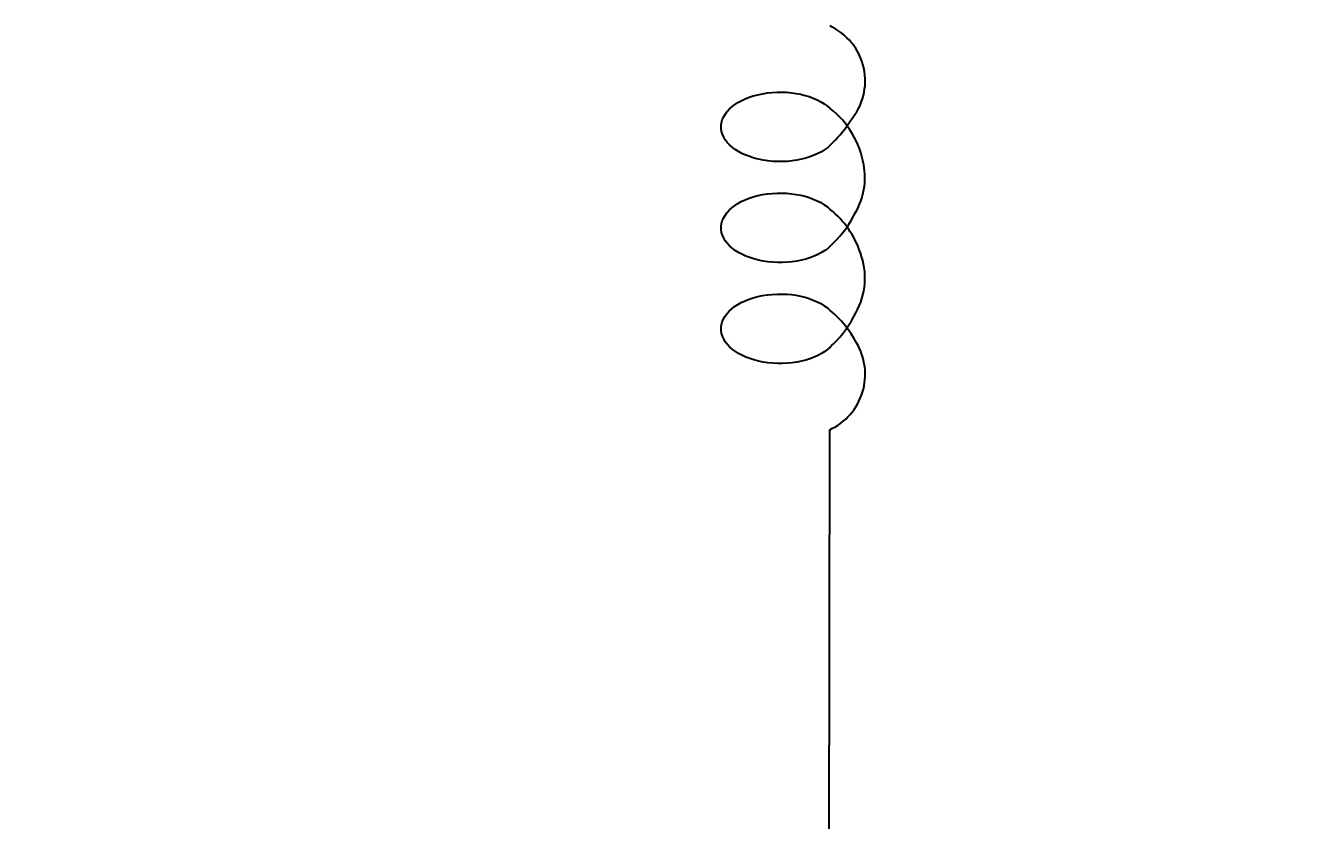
# Model space of a CAD drawing. Header units: millimetres. Extents: x -37020 to 35906, y -101 to 52234.
# Drawn here: x -26.239 to -25.556, y 233.238 to 233.662 of the extents above; entities that cross this region are included whole.
import ezdxf

# ---------------------------------------------------------------- set-up
doc = ezdxf.new("R2010")
doc.units = ezdxf.units.MM
doc.header["$PDMODE"] = 35
doc.header["$PDSIZE"] = 1
doc.layers.add('GE-Cotas', color=1, linetype='Continuous')
doc.styles.add('Romans', font='romans.shx', dxfattribs={"width": 0.8})
doc.dimstyles.new('COTAS GENERAL', dxfattribs={"dimscale": 0.1, "dimtxt": 2.5, "dimasz": 2.5, "dimexe": 1, "dimexo": 1, "dimgap": 1.25, "dimtad": 1, "dimzin": 1, "dimdsep": 46, "dimtxsty": 'Romans', "dimcen": 1, "dimclrd": 2, "dimclre": 1, "dimclrt": 3, "dimaunit": 1, "dimadec": 3, "dimazin": 0, "dimtfac": 1, "dimtix": 1, "dimtmove": 0, "dimatfit": 0, "dimfxl": 1, "dimtolj": 1, "dimarcsym": 0})

# ---------------------------------------------------------------- blocks, each defined once
blk = doc.blocks.new('*D346')
at = {"layer": 'Defpoints', "color": 0, "transparency": 16777216}
for p in [(-29.64178, 233.13813), (-30.76005, 232.98807), (-22.88054, 227.78807)]:
    blk.add_point(p, dxfattribs=at)
at = {"layer": 'GE-Cotas', "color": 1, "lineweight": -2, "transparency": 16777216}
for p, q in [((-30.04178, 232.98807), (-29.84178, 233.13813)), ((-29.84178, 233.13813), (-28.87422, 233.13813)), ((-30.71005, 232.98807), (-30.04178, 232.98807))]:
    blk.add_line(p, q, dxfattribs=at)
at = {"layer": 'GE-Cotas', "color": 3, "linetype": 'Continuous', "transparency": 16777216, "insert": (-29.22675, 233.26313), "char_height": 0.125, "attachment_point": 5, "style": 'Romans'}
blk.add_mtext('\\A1;{\\Fsimplex|c0;+ ~}5200', dxfattribs=at)
blk = doc.blocks.new('*D352')
at = {"layer": 'Defpoints', "color": 0, "transparency": 16777216}
for p in [(-29.57509, 234.21307), (-30.63676, 233.95557), (-22.88054, 228.15582)]:
    blk.add_point(p, dxfattribs=at)
at = {"layer": 'GE-Cotas', "color": 1, "lineweight": -2, "transparency": 16777216}
for p, q in [((-29.97509, 233.95557), (-29.77509, 234.21307)), ((-29.77509, 234.21307), (-28.80753, 234.21307)), ((-30.58676, 233.95557), (-29.97509, 233.95557))]:
    blk.add_line(p, q, dxfattribs=at)
at = {"layer": 'GE-Cotas', "color": 3, "linetype": 'Continuous', "transparency": 16777216, "insert": (-29.16006, 234.33807), "char_height": 0.125, "attachment_point": 5, "style": 'Romans'}
blk.add_mtext('\\A1;{\\Fsimplex|c0;+ ~}5800', dxfattribs=at)

msp = doc.modelspace()

# ---------------------------------------------------------------- linework, layer by layer
at = {"color": 4}
msp.add_line((-25.81066, 233.00357), (-25.81006, 233.44672), dxfattribs=at)
for centre, radius, start, end in [((-25.82347, 233.63269), 0.03232, 319.5911, 65.48469), ((-25.82347, 233.63269), 0.03232, 319.5911, 65.48469), ((-25.84011, 233.57959), 0.04898, 9.93702, 51.79651), ((-25.84011, 233.57959), 0.04898, 9.93702, 51.79651), ((-25.84786, 233.64156), 0.05737, 313.52151, 328.67628), ((-25.84786, 233.64156), 0.05737, 313.52151, 328.67628), ((-25.82869, 233.58133), 0.03743, 329.96671, 10.3247), ((-25.82869, 233.58133), 0.03743, 329.96671, 10.3247), ((-25.84058, 233.52567), 0.04933, 18.1635, 51.42459), ((-25.84058, 233.52567), 0.04933, 18.1635, 51.42459), ((-25.84786, 233.58772), 0.05737, 313.52151, 334.34962), ((-25.84786, 233.58772), 0.05737, 313.52151, 334.34962), ((-25.82896, 233.52764), 0.03772, 330.45885, 20.82676), ((-25.82896, 233.52764), 0.03772, 330.45885, 20.82676), ((-25.8465, 233.46629), 0.05737, 27.84365, 50.24799), ((-25.84786, 233.53387), 0.05737, 313.52151, 334.34962), ((-25.82372, 233.47631), 0.03259, 294.79176, 30.9782)]:
    msp.add_arc(centre, radius, start, end, dxfattribs=at)
at = {"color": 4, "extrusion": (0, 0, -1)}
for centre in [(-25.83653, 233.60825), (-25.83653, 233.60825), (-25.83653, 233.55441), (-25.83653, 233.55441), (-25.83653, 233.50057), (-25.83653, 233.50057)]:
    msp.add_ellipse(centre, major_axis=(-0.0315, 0), ratio=0.588298, start_param=3.605341, end_param=8.865977, dxfattribs=at)

# ---------------------------------------------------------------- dimensions: what is measured, and where the dimension line sits
at = {"layer": 'GE-Cotas'}
for feature_location, offset, origin, picture, middle in [((-30.63676, 233.95557), (1.06167, 0.2575), (-22.88054, 228.15582), '*D352', (-29.16006, 234.33807)), ((-30.76005, 232.98807), (1.11827, 0.15006), (-22.88054, 227.78807), '*D346', (-29.22675, 233.26313))]:
    dim = msp.add_ordinate_dim(feature_location=feature_location, offset=offset, dtype=0, origin=origin, text='{\\Fsimplex|c0;+ ~}<>', dimstyle='COTAS GENERAL', override={"dimscale": 0.05, "dimasz": 2, "dimdec": 0, "dimlfac": 1000, "dimdsep": 44}, dxfattribs=at)
    dim.commit()
    dim.dimension.update_dxf_attribs({"geometry": picture, "text_midpoint": middle})

doc.saveas('drawing.dxf')
